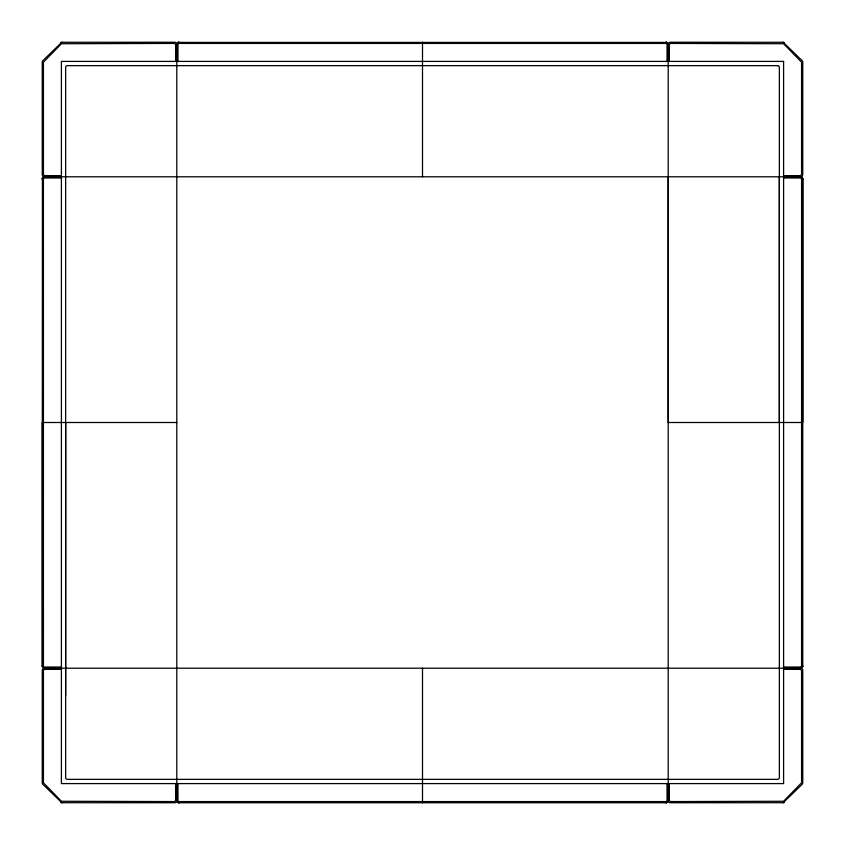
<?xml version="1.0" encoding="UTF-8"?>
<svg xmlns="http://www.w3.org/2000/svg" width="845" height="845" viewBox="0 0 845 845"><rect width="100%" height="100%" fill="white"/><g stroke="black" fill="none" stroke-linecap="round" stroke-linejoin="round"><path stroke-width="1.27" d="M65.646 695.551L65.656 422.5M668.205 176.795L668.205 800.521L667.55 802.095L665.976 802.75L179.024 802.75L177.45 802.095L176.795 800.521L176.795 44.479L178.2 42.408L666.8 42.408L668.205 44.479L668.205 422.5L783.273 422.5M779.343 422.5L779.354 176.795M783.6 176.51L783.6 177.091M61.4 177.968L44.468 177.968L42.25 179.024L42.905 177.45L44.468 176.795L800.532 176.795L802.095 177.45L802.75 179.024L802.75 665.976L802.095 667.55L800.532 668.205L44.468 668.205L42.905 667.55L42.25 665.976L42.408 178.2M783.6 177.968L800.532 177.968L801.578 179.024L801.578 665.976L800.532 667.032L783.6 667.032M802.592 666.8L802.75 665.976L801.578 665.976M177.968 61.4L177.968 44.479L179.024 42.25A2.218 2.218 0 0 0 176.795 44.479A2.218 2.218 0 0 0 174.577 42.25L61.769 42.292L42.905 60.629A2.218 2.218 0 0 0 42.25 62.203L42.25 174.577A2.218 2.218 0 0 0 44.468 176.795A2.218 2.218 0 0 0 42.25 179.024M667.032 783.6L667.032 800.521L665.976 802.75A2.218 2.218 0 0 0 668.205 800.521A2.218 2.218 0 0 0 670.423 802.75L783.23 802.708L802.095 784.371A2.218 2.218 0 0 0 802.75 782.797L802.75 670.423A2.218 2.218 0 0 0 800.532 668.205A2.218 2.218 0 0 0 802.75 665.976M60.967 42.63L60.629 42.905A2.218 2.218 0 0 1 62.203 42.25M784.033 802.37L784.371 802.095A2.218 2.218 0 0 1 782.797 802.75M178.2 42.408L179.024 42.25M665.976 802.75L666.8 802.592M783.6 422.5L802.75 422.5L802.75 179.024A2.218 2.218 0 0 0 800.532 176.795A2.218 2.218 0 0 0 802.75 174.577L802.75 62.203A2.218 2.218 0 0 0 802.095 60.629L783.23 42.292L670.423 42.25A2.218 2.218 0 0 0 668.205 44.479A2.218 2.218 0 0 0 665.976 42.25L667.032 44.479L667.032 61.4M179.024 43.422L665.976 43.422M61.4 175.633L44.468 175.633L43.422 174.577L43.422 62.203L61.453 43.729L174.577 43.422L175.633 44.479L175.633 61.4M783.6 175.633L800.532 175.633L801.578 174.577L801.578 62.203L783.547 43.729L670.423 43.422L669.367 44.479L669.367 61.4M801.578 179.024L802.75 179.024L802.592 178.2M61.4 422.5L42.25 422.5L42.408 666.8M61.727 422.5L176.795 422.5M61.4 667.032L44.468 667.032L42.25 665.976A2.218 2.218 0 0 0 44.468 668.205A2.218 2.218 0 0 0 42.25 670.423L42.25 782.797A2.218 2.218 0 0 0 42.905 784.371L61.769 802.708L174.577 802.75A2.218 2.218 0 0 0 176.795 800.521A2.218 2.218 0 0 0 179.024 802.75L177.968 800.521L177.968 783.6M61.4 669.367L44.468 669.367L43.422 670.423L43.422 782.797L61.453 801.271L174.577 801.578L175.633 800.521L175.633 783.6M783.6 669.367L800.532 669.367L801.578 670.423L801.578 782.797L783.547 801.271L670.423 801.578L669.367 800.521L669.367 783.6M179.024 801.578L665.976 801.578M665.976 42.25L666.8 42.408M178.2 802.592L179.024 802.75M60.967 802.37L60.629 802.095A2.218 2.218 0 0 0 62.203 802.75M422.5 42.25L422.5 61.4M422.5 61.727L422.5 176.795M422.5 668.205L422.5 783.273M422.5 783.6L422.5 802.75M43.422 179.024L43.422 665.976M782.797 42.25A2.218 2.218 0 0 1 784.371 42.905M783.6 61.4L61.4 61.4L61.4 783.6L783.6 783.6L783.6 61.4M777.59 65.656L67.41 65.656A1.753 1.753 0 0 0 65.646 67.41L65.646 777.59A1.753 1.753 0 0 0 67.41 779.343L777.59 779.343A1.753 1.753 0 0 0 779.354 777.59L779.354 67.41A1.753 1.753 0 0 0 777.59 65.656"/></g></svg>
